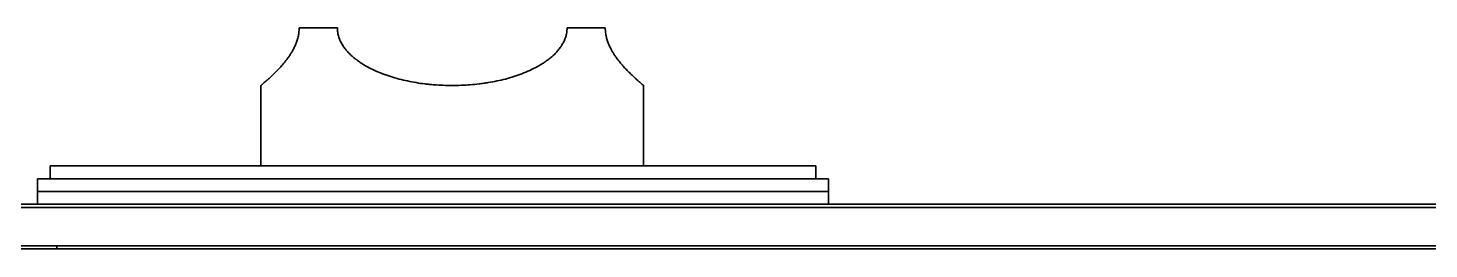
# Model space of a CAD drawing. Extents: x 6327 to 10269, y -393 to 3036.
# Drawn here: x 8602.3 to 8712.1, y 1917 to 1934.3 of the extents above; entities that cross this region are included whole.
import ezdxf

# ---------------------------------------------------------------- set-up
doc = ezdxf.new("R2010")
doc.units = 0
doc.header["$LTSCALE"] = 5
doc.layers.add('1', color=7, linetype='CONTINUOUS', true_color=0xffffff)

msp = doc.modelspace()

# ---------------------------------------------------------------- linework, layer by layer
at = {"layer": '1', "color": 7, "linetype": 'Continuous', "lineweight": 35}
for p, q in [((8623.57, 1934.33), (8626.57, 1934.33)), ((8644.57, 1934.33), (8647.57, 1934.33)), ((8620.57, 1929.83), (8620.57, 1923.53)), ((8650.57, 1923.53), (8650.57, 1929.83)), ((8604.07, 1923.53), (8664.07, 1923.53)), ((8604.07, 1923.53), (8604.07, 1922.53)), ((8664.07, 1922.53), (8664.07, 1923.53)), ((8603.07, 1922.53), (8665.07, 1922.53)), ((8603.07, 1922.53), (8603.07, 1921.53)), ((8665.07, 1921.53), (8665.07, 1922.53)), ((8603.07, 1921.53), (8603.07, 1920.53)), ((8603.07, 1921.53), (8634.07, 1921.53)), ((8665.07, 1921.53), (8634.07, 1921.53)), ((8665.07, 1920.53), (8665.07, 1921.53)), ((8431.07, 1920.28), (9175.07, 1920.28)), ((8567.07, 1920.53), (9039.07, 1920.53)), ((8567.07, 1917.28), (9039.07, 1917.28)), ((8604.57, 1917.28), (8604.57, 1917.03)), ((9036.57, 1917.03), (8569.57, 1917.03))]:
    msp.add_line(p, q, dxfattribs=at)
for points, knots in [([(8623.57, 1934.33), (8623.57, 1934.27), (8623.57, 1934.21), (8623.56, 1934.09), (8623.56, 1934.03), (8623.54, 1933.85), (8623.52, 1933.74), (8623.47, 1933.51), (8623.43, 1933.4), (8623.36, 1933.2), (8623.33, 1933.1), (8623.26, 1932.96), (8623.24, 1932.91), (8623.2, 1932.82), (8623.18, 1932.77), (8623.11, 1932.64), (8623.06, 1932.55), (8622.97, 1932.39), (8622.92, 1932.32), (8622.82, 1932.17), (8622.77, 1932.09), (8622.69, 1931.99), (8622.67, 1931.95), (8622.62, 1931.89), (8622.59, 1931.85), (8622.52, 1931.76), (8622.47, 1931.69), (8622.32, 1931.51), (8622.22, 1931.4), (8622.04, 1931.19), (8621.95, 1931.1), (8621.77, 1930.91), (8621.68, 1930.83), (8621.56, 1930.71), (8621.52, 1930.67), (8621.44, 1930.6), (8621.41, 1930.56), (8621.3, 1930.46), (8621.23, 1930.4), (8621.04, 1930.22), (8620.93, 1930.13), (8620.8, 1930.01), (8620.76, 1929.98), (8620.71, 1929.94), (8620.68, 1929.92), (8620.66, 1929.9), (8620.65, 1929.89), (8620.65, 1929.89), (8620.62, 1929.86), (8620.6, 1929.85), (8620.58, 1929.83), (8620.57, 1929.83), (8620.57, 1929.83), (8620.57, 1929.83), (8620.57, 1929.83)], [0, 0, 0, 0, 0.015615, 0.015615, 0.031229, 0.031229, 0.062458, 0.062458, 0.093687, 0.093687, 0.124916, 0.124916, 0.140531, 0.140531, 0.156145, 0.156145, 0.187374, 0.187374, 0.218603, 0.218603, 0.249832, 0.249832, 0.265447, 0.265447, 0.281061, 0.281061, 0.312291, 0.312291, 0.374749, 0.374749, 0.437207, 0.437207, 0.499665, 0.499665, 0.530894, 0.530894, 0.562123, 0.562123, 0.624581, 0.624581, 0.749497, 0.749497, 0.811955, 0.811955, 0.843184, 0.858799, 0.858799, 0.874413, 0.874413, 0.936872, 0.936872, 0.99933, 0.99933, 1, 1, 1, 1]), ([(8644.57, 1934.33), (8644.57, 1934.27), (8644.57, 1934.21), (8644.56, 1934.09), (8644.55, 1934.03), (8644.53, 1933.85), (8644.5, 1933.74), (8644.43, 1933.51), (8644.38, 1933.4), (8644.29, 1933.2), (8644.23, 1933.1), (8644.16, 1932.98), (8644.15, 1932.96), (8644.11, 1932.91), (8644.1, 1932.89), (8644.05, 1932.82), (8644.02, 1932.77), (8643.92, 1932.64), (8643.85, 1932.55), (8643.7, 1932.39), (8643.63, 1932.31), (8643.47, 1932.16), (8643.39, 1932.09), (8643.27, 1931.99), (8643.22, 1931.95), (8643.14, 1931.89), (8643.09, 1931.85), (8642.96, 1931.76), (8642.88, 1931.69), (8642.7, 1931.57), (8642.6, 1931.52), (8642.42, 1931.4), (8642.32, 1931.35), (8641.85, 1931.09), (8641.45, 1930.91), (8640.93, 1930.71), (8640.82, 1930.67), (8640.61, 1930.6), (8640.29, 1930.49), (8639.96, 1930.39), (8639.3, 1930.22), (8638.85, 1930.13), (8638.27, 1930.03), (8638.1, 1930.01), (8637.92, 1929.98), (8637.8, 1929.97), (8637.75, 1929.96), (8637.45, 1929.92), (8637.22, 1929.9), (8636.51, 1929.84), (8636.04, 1929.83), (8635.1, 1929.83), (8634.63, 1929.84), (8634.04, 1929.89), (8633.92, 1929.9), (8633.68, 1929.93), (8633.33, 1929.96), (8632.98, 1930.01), (8632.3, 1930.13), (8631.85, 1930.22), (8631.19, 1930.39), (8630.97, 1930.46), (8630.65, 1930.56), (8630.54, 1930.59), (8630.33, 1930.67), (8630.22, 1930.71), (8629.91, 1930.83), (8629.7, 1930.91), (8629.3, 1931.09), (8629.11, 1931.19), (8628.73, 1931.4), (8628.54, 1931.51), (8628.27, 1931.69), (8628.18, 1931.76), (8628.01, 1931.89), (8627.92, 1931.95), (8627.76, 1932.09), (8627.68, 1932.16), (8627.52, 1932.32), (8627.44, 1932.39), (8627.33, 1932.52), (8627.3, 1932.56), (8627.23, 1932.64), (8627.19, 1932.68), (8627.09, 1932.82), (8627.03, 1932.91), (8626.91, 1933.1), (8626.86, 1933.2), (8626.8, 1933.32), (8626.79, 1933.35), (8626.76, 1933.4), (8626.75, 1933.43), (8626.72, 1933.51), (8626.7, 1933.57), (8626.65, 1933.73), (8626.62, 1933.85), (8626.6, 1934), (8626.59, 1934.03), (8626.59, 1934.09), (8626.58, 1934.12), (8626.58, 1934.21), (8626.57, 1934.27), (8626.57, 1934.33)], [0, 0, 0, 0, 0.007812, 0.007812, 0.015625, 0.015625, 0.03125, 0.03125, 0.046875, 0.046875, 0.0625, 0.0625, 0.066406, 0.066406, 0.070313, 0.070313, 0.078125, 0.078125, 0.09375, 0.09375, 0.109375, 0.109375, 0.125, 0.125, 0.132813, 0.132813, 0.140625, 0.140625, 0.15625, 0.15625, 0.171875, 0.171875, 0.1875, 0.1875, 0.25, 0.25, 0.265625, 0.265625, 0.28125, 0.3125, 0.3125, 0.375, 0.375, 0.390625, 0.398438, 0.398438, 0.40625, 0.40625, 0.4375, 0.4375, 0.5, 0.5, 0.5625, 0.5625, 0.578125, 0.578125, 0.59375, 0.625, 0.625, 0.6875, 0.6875, 0.71875, 0.71875, 0.734375, 0.734375, 0.75, 0.75, 0.78125, 0.78125, 0.8125, 0.8125, 0.84375, 0.84375, 0.859375, 0.859375, 0.875, 0.875, 0.890625, 0.890625, 0.90625, 0.90625, 0.914062, 0.914062, 0.921875, 0.921875, 0.9375, 0.9375, 0.953125, 0.953125, 0.957031, 0.957031, 0.960937, 0.960937, 0.96875, 0.96875, 0.984375, 0.984375, 0.988281, 0.988281, 0.992187, 0.992187, 1, 1, 1, 1]), ([(8650.57, 1929.83), (8650.57, 1929.83), (8650.57, 1929.83), (8650.57, 1929.83), (8650.57, 1929.83), (8650.54, 1929.85), (8650.53, 1929.86), (8650.46, 1929.92), (8650.39, 1929.98), (8650.28, 1930.07), (8650.25, 1930.1), (8650.21, 1930.13), (8650.18, 1930.16), (8650.17, 1930.17), (8650.1, 1930.23), (8650.04, 1930.28), (8649.92, 1930.4), (8649.85, 1930.46), (8649.7, 1930.6), (8649.63, 1930.67), (8649.46, 1930.83), (8649.38, 1930.91), (8649.2, 1931.09), (8649.11, 1931.19), (8648.99, 1931.32), (8648.97, 1931.35), (8648.92, 1931.4), (8648.9, 1931.43), (8648.82, 1931.52), (8648.77, 1931.57), (8648.63, 1931.76), (8648.53, 1931.88), (8648.4, 1932.06), (8648.38, 1932.09), (8648.33, 1932.17), (8648.3, 1932.2), (8648.23, 1932.32), (8648.18, 1932.39), (8648.08, 1932.56), (8648.04, 1932.64), (8647.95, 1932.81), (8647.9, 1932.91), (8647.85, 1933.03), (8647.84, 1933.05), (8647.82, 1933.1), (8647.79, 1933.17), (8647.76, 1933.25), (8647.71, 1933.41), (8647.68, 1933.51), (8647.65, 1933.65), (8647.64, 1933.68), (8647.63, 1933.74), (8647.62, 1933.77), (8647.61, 1933.85), (8647.6, 1933.91), (8647.58, 1934.09), (8647.57, 1934.21), (8647.57, 1934.33)], [0, 0, 0, 0, 0.001747, 0.001747, 0.064137, 0.064137, 0.126528, 0.126528, 0.25131, 0.25131, 0.282505, 0.298103, 0.298103, 0.313701, 0.313701, 0.376092, 0.376092, 0.438482, 0.438482, 0.500873, 0.500873, 0.563264, 0.563264, 0.625655, 0.625655, 0.641253, 0.641253, 0.65685, 0.65685, 0.688046, 0.688046, 0.750437, 0.750437, 0.766034, 0.766034, 0.781632, 0.781632, 0.812827, 0.812827, 0.844023, 0.844023, 0.875218, 0.875218, 0.883017, 0.883017, 0.890816, 0.906414, 0.906414, 0.937609, 0.937609, 0.945408, 0.945408, 0.953207, 0.953207, 0.968805, 0.968805, 1, 1, 1, 1])]:
    msp.add_open_spline(points, degree=3, knots=knots, dxfattribs=at)

doc.saveas('drawing.dxf')
